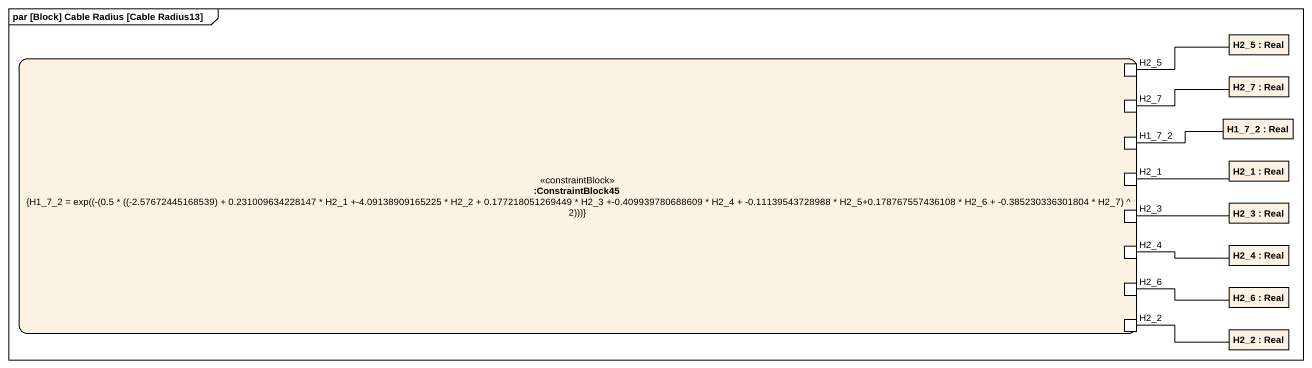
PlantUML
@startuml
mainframe par [Block] Cable Radius [Cable Radius13]
rectangle "H2_5 : Real" as H2_5
rectangle ":ConstraintBlock45\n{H1_7_2 = exp((-(0.5 * ((-2.57672445168539) + 0.231009634228147 * H2_1 +-4.09138909165225 * H2_2 + 0.177218051269449 * H2_3 +-0.409939780688609 * H2_4 + -0.11139543728988 * H2_5+0.178767557436108 * H2_6 + -0.385230336301804 * H2_7) ^ 2)))}" as ConstraintBlock45 <<constraintBlock>> {
  port "H2_5" as H2_5_2
  port "H2_7" as H2_7_2
  port "H1_7_2" as H1_7_2_2
  port "H2_1" as H2_1_2
  port "H2_3" as H2_3_2
  port H2_4
  port H2_6
  port H2_2
}
rectangle "H2_7 : Real" as H2_7
rectangle "H1_7_2 : Real" as H1_7_2
rectangle "H2_1 : Real" as H2_1
rectangle "H2_3 : Real" as H2_3
rectangle "H2_4 : Real" as H2_4_2
rectangle "H2_6 : Real" as H2_6_2
rectangle "H2_2 : Real" as H2_2_2
H2_5_2 -right- H2_5
H2_7_2 -right- H2_7
H1_7_2_2 -right- H1_7_2
H2_1_2 -right- H2_1
H2_3_2 -right- H2_3
H2_4 -right- H2_4_2
H2_6 -right- H2_6_2
H2_2 -right- H2_2_2
@enduml
